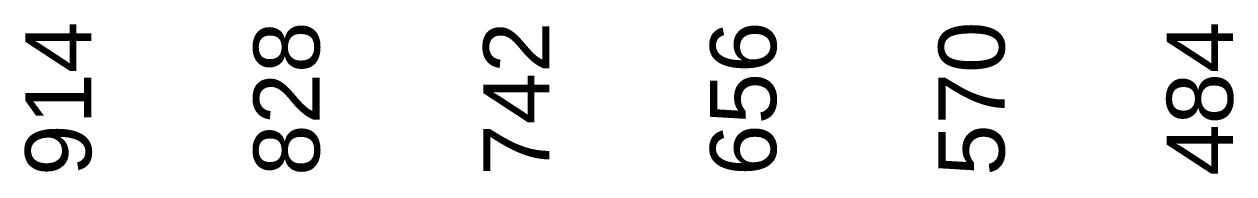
# Paper-space layout 'Drive Roller (Fix)' of a CAD drawing. Header units: millimetres. Extents: x -170 to 420, y 0 to 297.
# Drawn here: x 275.95 to 321.52, y 90.71 to 96.33 of the extents above; entities that cross this region are included whole.
import ezdxf

# ---------------------------------------------------------------- set-up
doc = ezdxf.new("R2010")
doc.units = ezdxf.units.MM
doc.layers.add('Dimensions', color=5, linetype='Continuous', lineweight=25)
doc.styles.add('Text Style6', font='ARIAL.TTF')

# ---------------------------------------------------------------- blocks, each defined once
blk = doc.blocks.new('2dTransSymbol26')
at = {"layer": 'Dimensions', "linetype": 'Continuous', "lineweight": 25, "char_height": 2.4892, "attachment_point": 7, "rotation": 90, "style": 'Text Style6'}
for s, insert in [('914', (278.516, 90.627)), ('828', (287.116, 90.627)), ('742', (295.737, 90.627))]:
    blk.add_mtext(s, dxfattribs=dict(at, insert=insert))
at = {"layer": 'Dimensions', "color": 18, "linetype": 'Continuous', "lineweight": 25, "true_color": 0x000000, "char_height": 2.4892, "attachment_point": 7, "rotation": 90, "style": 'Text Style6'}
for s, insert in [('656', (304.316, 90.627)), ('570', (312.916, 90.627)), ('484', (321.516, 90.627))]:
    blk.add_mtext(s, dxfattribs=dict(at, insert=insert))

psp = doc.layouts.new('Drive Roller (Fix)')

# ---------------------------------------------------------------- block references
at = {"layer": 'Dimensions'}
psp.add_blockref('2dTransSymbol26', (0, 0), dxfattribs=at)

doc.saveas('drawing.dxf')
